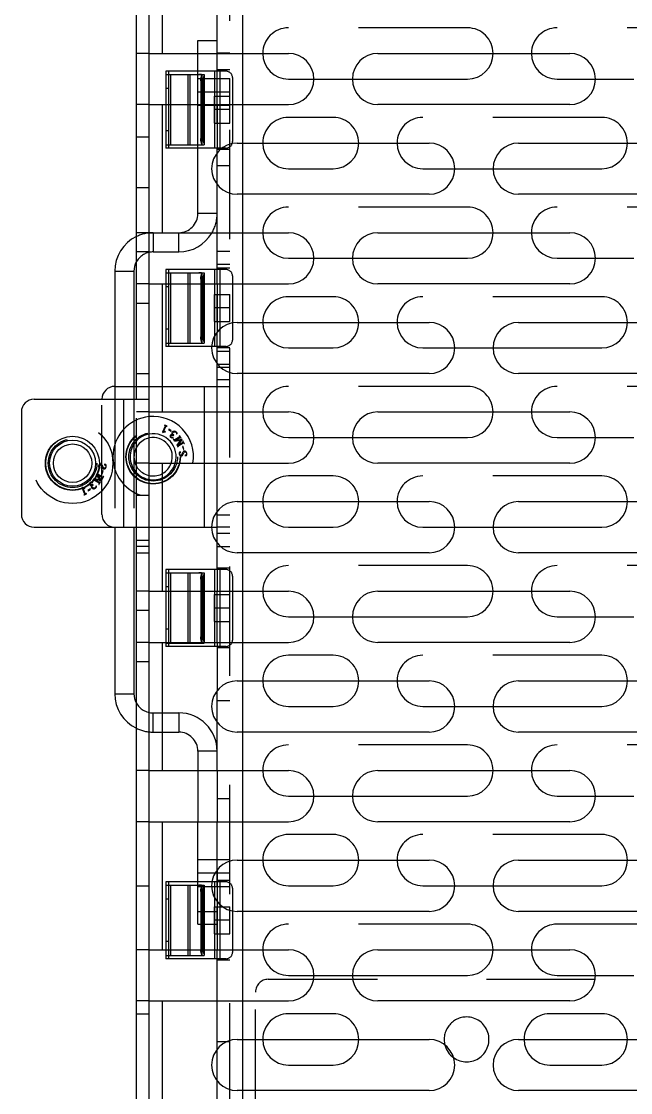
# Model space of a CAD drawing. Header units: millimetres. Extents: x 0 to 8948, y -1340 to 1100.
# Drawn here: x 5218.8 to 5266.5, y 553.5 to 637.1 of the extents above; entities that cross this region are included whole.
import ezdxf

# ---------------------------------------------------------------- set-up
doc = ezdxf.new("R2010")
doc.units = ezdxf.units.MM
doc.header["$LTSCALE"] = 85.25
doc.linetypes.add('HIDDEN', pattern=[0.2, 0.1, -0.1])
doc.layers.get('0').update_dxf_attribs({"linetype": 'CONTINUOUS'})
doc.layers.add('02___PRT_ALL_AXES', color=7, linetype='CONTINUOUS')
doc.layers.add('DEFAULT_2', color=8, linetype='HIDDEN')

msp = doc.modelspace()

# ---------------------------------------------------------------- linework, layer by layer
at = {"color": 3, "linetype": 'Continuous'}
for p, q in [((5228.834, 474.614), (5228.834, 715.614)), ((5229.834, 644.614), (5229.834, 634.614)), ((5228.834, 634.614), (5239.705, 634.614)), ((5232.634, 630.614), (5232.634, 634.614)), ((5246.705, 634.614), (5261.705, 634.614)), ((5230.134, 633.224), (5230.134, 630.614)), ((5232.634, 633.224), (5230.134, 633.224)), ((5228.834, 630.614), (5239.705, 630.614)), ((5229.834, 630.614), (5229.834, 620.614)), ((5261.705, 630.614), (5246.705, 630.614)), ((5235.705, 627.614), (5250.705, 627.614)), ((5257.705, 627.614), (5272.705, 627.614)), ((5250.705, 623.614), (5235.705, 623.614)), ((5272.705, 623.614), (5257.705, 623.614)), ((5228.834, 620.614), (5239.705, 620.614)), ((5246.705, 620.614), (5261.705, 620.614)), ((5226.134, 617.614), (5226.134, 607.614)), ((5230.134, 617.734), (5230.134, 616.614)), ((5234.134, 617.734), (5230.134, 617.734)), ((5228.834, 616.614), (5239.705, 616.614)), ((5229.834, 616.614), (5229.834, 606.614)), ((5261.705, 616.614), (5246.705, 616.614)), ((5235.705, 613.614), (5250.705, 613.614)), ((5257.705, 613.614), (5272.705, 613.614)), ((5234.134, 611.734), (5233.714, 611.734)), ((5250.705, 609.614), (5235.705, 609.614)), ((5272.705, 609.614), (5257.705, 609.614)), ((5219.834, 607.614), (5228.834, 607.614)), ((5226.834, 597.614), (5226.834, 607.614)), ((5218.834, 606.614), (5218.834, 598.614)), ((5228.834, 606.614), (5239.705, 606.614)), ((5246.705, 606.614), (5261.705, 606.614)), ((5228.834, 602.614), (5239.705, 602.614)), ((5229.834, 602.614), (5229.834, 592.614)), ((5261.705, 602.614), (5246.705, 602.614)), ((5235.705, 599.614), (5250.705, 599.614)), ((5257.705, 599.614), (5272.705, 599.614)), ((5219.834, 597.614), (5228.834, 597.614)), ((5226.134, 597.614), (5226.134, 584.614)), ((5250.705, 595.614), (5235.705, 595.614)), ((5272.705, 595.614), (5257.705, 595.614)), ((5228.834, 592.614), (5239.705, 592.614)), ((5230.134, 592.614), (5230.134, 588.614)), ((5246.705, 592.614), (5261.705, 592.614)), ((5228.834, 588.614), (5239.705, 588.614)), ((5229.834, 588.614), (5229.834, 578.614)), ((5261.705, 588.614), (5246.705, 588.614)), ((5235.705, 585.614), (5250.705, 585.614)), ((5257.705, 585.614), (5272.705, 585.614)), ((5250.705, 581.614), (5235.705, 581.614)), ((5272.705, 581.614), (5257.705, 581.614)), ((5228.834, 578.614), (5239.705, 578.614)), ((5232.634, 578.614), (5232.634, 574.614)), ((5246.705, 578.614), (5261.705, 578.614)), ((5228.834, 574.614), (5239.705, 574.614)), ((5229.834, 574.614), (5229.834, 564.614)), ((5261.705, 574.614), (5246.705, 574.614)), ((5235.705, 571.614), (5250.705, 571.614)), ((5257.705, 571.614), (5272.705, 571.614)), ((5250.705, 567.614), (5235.705, 567.614)), ((5272.705, 567.614), (5257.705, 567.614)), ((5228.834, 564.614), (5239.705, 564.614)), ((5230.134, 564.614), (5230.134, 563.914)), ((5234.134, 563.914), (5230.134, 563.914)), ((5246.705, 564.614), (5261.705, 564.614)), ((5228.834, 560.614), (5239.705, 560.614)), ((5229.834, 560.614), (5229.834, 550.614)), ((5261.705, 560.614), (5246.705, 560.614)), ((5235.705, 557.614), (5250.705, 557.614)), ((5257.705, 557.614), (5272.705, 557.614)), ((5250.705, 553.614), (5235.705, 553.614)), ((5272.705, 553.614), (5257.705, 553.614))]:
    msp.add_line(p, q, dxfattribs=at)
at = {"color": 7, "linetype": 'Continuous'}
for p, q in [((5227.834, 607.614), (5227.834, 702.614)), ((5234.134, 630.614), (5234.134, 634.614)), ((5236.134, 630.614), (5236.134, 634.614)), ((5239.705, 632.614), (5241.697, 632.614)), ((5244.714, 632.614), (5253.705, 632.614)), ((5260.705, 632.614), (5263.697, 632.614)), ((5236.134, 623.614), (5236.134, 627.614)), ((5234.134, 624.381), (5234.134, 626.847)), ((5239.705, 625.614), (5243.205, 625.614)), ((5250.205, 625.614), (5252.697, 625.614)), ((5255.714, 625.614), (5264.205, 625.614)), ((5229.134, 620.614), (5229.134, 619.114)), ((5231.134, 619.114), (5231.134, 620.614)), ((5234.134, 616.614), (5234.134, 620.614)), ((5236.134, 616.614), (5236.134, 620.614)), ((5229.134, 619.114), (5231.134, 619.114)), ((5239.705, 618.614), (5241.697, 618.614)), ((5244.714, 618.614), (5253.705, 618.614)), ((5260.705, 618.614), (5263.697, 618.614)), ((5226.134, 617.614), (5227.634, 617.614)), ((5227.634, 617.614), (5227.634, 607.614)), ((5236.134, 609.614), (5236.134, 613.614)), ((5234.134, 610.381), (5234.134, 612.847)), ((5239.705, 611.614), (5243.205, 611.614)), ((5250.205, 611.614), (5252.697, 611.614)), ((5255.714, 611.614), (5264.205, 611.614)), ((5227.834, 609.614), (5228.834, 609.614)), ((5227.634, 608.614), (5228.834, 608.614)), ((5233.134, 606.614), (5233.134, 602.614)), ((5234.134, 602.614), (5234.134, 606.614)), ((5236.134, 602.614), (5236.134, 606.614)), ((5230.071, 605.508), (5229.87, 605.026)), ((5229.87, 605.026), (5229.898, 605.014)), ((5229.954, 605.07), (5230.126, 605.485)), ((5230.081, 605.093), (5229.954, 605.07)), ((5230.025, 605.59), (5230.019, 605.576)), ((5230.019, 605.576), (5230.055, 605.554)), ((5230.086, 605.072), (5230.081, 605.093)), ((5230.169, 605.505), (5230.216, 605.495)), ((5230.216, 605.495), (5230.221, 605.508)), ((5230.353, 605.261), (5230.333, 605.228)), ((5230.333, 605.228), (5230.515, 605.114)), ((5230.536, 605.147), (5230.353, 605.261)), ((5230.515, 605.114), (5230.536, 605.147)), ((5230.746, 604.804), (5230.751, 604.823)), ((5230.981, 604.914), (5230.999, 604.92)), ((5230.699, 604.627), (5230.693, 604.645)), ((5230.715, 604.5), (5230.702, 604.492)), ((5230.754, 604.457), (5230.715, 604.5)), ((5230.791, 604.346), (5231.272, 604.421)), ((5231.177, 604.658), (5230.824, 604.445)), ((5230.855, 604.383), (5231.219, 604.602)), ((5231.392, 604.468), (5230.855, 604.383)), ((5231.272, 604.421), (5230.99, 604.015)), ((5231.052, 603.981), (5231.392, 604.468)), ((5231.454, 604.223), (5231.052, 603.981)), ((5231.056, 603.953), (5231.467, 604.2)), ((5231.193, 604.789), (5231.181, 604.781)), ((5231.181, 604.781), (5231.207, 604.707)), ((5231.278, 604.6), (5231.315, 604.559)), ((5231.315, 604.559), (5231.327, 604.566)), ((5231.456, 604.354), (5231.443, 604.346)), ((5231.443, 604.346), (5231.478, 604.27)), ((5231.531, 604.183), (5231.565, 604.144)), ((5231.565, 604.144), (5231.577, 604.152)), ((5239.705, 604.614), (5241.697, 604.614)), ((5244.714, 604.614), (5253.705, 604.614)), ((5260.705, 604.614), (5263.697, 604.614)), ((5231.09, 603.877), (5231.056, 603.953)), ((5231.078, 603.869), (5231.09, 603.877)), ((5231.299, 603.484), (5231.195, 603.477)), ((5231.299, 603.484), (5231.3, 603.473)), ((5231.469, 603.916), (5231.432, 603.905)), ((5231.432, 603.905), (5231.494, 603.698)), ((5231.532, 603.71), (5231.469, 603.916)), ((5231.494, 603.698), (5231.532, 603.71)), ((5231.6, 603.206), (5231.599, 603.218)), ((5231.6, 603.206), (5231.736, 603.21)), ((5236.134, 595.614), (5236.134, 599.614)), ((5234.134, 596.381), (5234.134, 598.847)), ((5227.634, 597.614), (5227.634, 584.614)), ((5227.834, 497.614), (5227.834, 597.614)), ((5233.714, 597.614), (5234.134, 597.614)), ((5239.705, 597.614), (5243.205, 597.614)), ((5250.205, 597.614), (5252.697, 597.614)), ((5255.714, 597.614), (5264.205, 597.614)), ((5227.834, 596.614), (5228.834, 596.614)), ((5227.834, 595.614), (5228.834, 595.614)), ((5234.134, 588.614), (5234.134, 592.614)), ((5236.134, 588.614), (5236.134, 592.614)), ((5239.705, 590.614), (5241.697, 590.614)), ((5244.714, 590.614), (5253.705, 590.614)), ((5260.705, 590.614), (5263.697, 590.614)), ((5236.134, 581.614), (5236.134, 585.614)), ((5234.134, 582.381), (5234.134, 584.847)), ((5226.134, 584.614), (5227.634, 584.614)), ((5239.705, 583.614), (5243.205, 583.614)), ((5250.205, 583.614), (5252.697, 583.614)), ((5255.714, 583.614), (5264.205, 583.614)), ((5234.134, 578.614), (5234.134, 574.614)), ((5236.134, 574.614), (5236.134, 578.614)), ((5239.705, 576.614), (5241.697, 576.614)), ((5244.714, 576.614), (5253.705, 576.614)), ((5260.705, 576.614), (5263.697, 576.614)), ((5236.134, 567.614), (5236.134, 571.614)), ((5234.134, 570.847), (5234.134, 568.381)), ((5239.705, 569.614), (5243.205, 569.614)), ((5250.205, 569.614), (5252.697, 569.614)), ((5255.714, 569.614), (5264.205, 569.614)), ((5234.134, 560.614), (5234.134, 564.614)), ((5236.134, 560.614), (5236.134, 564.614)), ((5239.705, 562.614), (5241.697, 562.614)), ((5244.714, 562.614), (5253.705, 562.614)), ((5260.705, 562.614), (5263.697, 562.614)), ((5236.134, 553.614), (5236.134, 557.614)), ((5234.134, 554.381), (5234.134, 556.847)), ((5239.705, 555.614), (5243.205, 555.614)), ((5260.134, 555.614), (5264.205, 555.614))]:
    msp.add_line(p, q, dxfattribs=at)
for radius in [1.8, 1.5]:
    msp.add_circle((5222.834, 602.614), radius, dxfattribs=at)
for centre, radius, start, end in [((5239.705, 634.614), 2, 180, 270), ((5253.705, 634.614), 2, 270, 0), ((5260.705, 634.614), 2, 180, 270), ((5239.705, 627.614), 2, 180, 270), ((5243.205, 627.614), 2, 270, 0), ((5250.205, 627.614), 2, 180, 270), ((5264.205, 627.614), 2, 270, 0), ((5231.134, 622.114), 3, 270, 329.40111), ((5239.705, 620.614), 2, 180, 270), ((5253.705, 620.614), 2, 270, 0), ((5260.705, 620.614), 2, 180, 270), ((5229.134, 617.614), 1.5, 90, 101.52398), ((5229.134, 617.614), 1.5, 151.61516, 180), ((5239.705, 613.614), 2, 180, 270), ((5243.205, 613.614), 2, 270, 0), ((5250.205, 613.614), 2, 180, 270), ((5264.205, 613.614), 2, 270, 0), ((5226.134, 607.614), 1, 90, 180), ((5239.705, 606.614), 2, 180, 270), ((5253.705, 606.614), 2, 270, 0), ((5260.705, 606.614), 2, 180, 270), ((5229.134, 603.114), 3.15, 350.85499, 95.47283), ((5229.134, 603.114), 1.8, 343.83546, 99.60032), ((5229.134, 603.114), 1.5, 340.51183, 101.56535), ((5229.516, 603.681), 1.438, 27.53662, 31.08982), ((5239.705, 599.614), 2, 180, 270), ((5243.205, 599.614), 2, 270, 0), ((5250.205, 599.614), 2, 180, 270), ((5264.205, 599.614), 2, 270, 0), ((5239.705, 592.614), 2, 180, 270), ((5253.705, 592.614), 2, 270, 0), ((5260.705, 592.614), 2, 180, 270), ((5239.705, 585.614), 2, 180, 270), ((5243.205, 585.614), 2, 270, 0), ((5250.205, 585.614), 2, 180, 270), ((5264.205, 585.614), 2, 270, 0), ((5229.134, 584.614), 1.5, 180, 208.38484), ((5239.705, 578.614), 2, 180, 270), ((5253.705, 578.614), 2, 270, 0), ((5260.705, 578.614), 2, 180, 270), ((5239.705, 571.614), 2, 180, 270), ((5243.205, 571.614), 2, 270, 0), ((5250.205, 571.614), 2, 180, 270), ((5264.205, 571.614), 2, 270, 0), ((5239.705, 564.614), 2, 180, 270), ((5253.705, 564.614), 2, 270, 0), ((5260.705, 564.614), 2, 180, 270), ((5239.705, 557.614), 2, 180, 270), ((5243.205, 557.614), 2, 270, 0), ((5260.134, 557.614), 2, 180, 270), ((5264.205, 557.614), 2, 270, 0)]:
    msp.add_arc(centre, radius, start, end, dxfattribs=at)
at = {"color": 3, "linetype": 'Continuous'}
for centre, radius, start, end in [((5239.705, 632.614), 2, 270, 90), ((5246.705, 632.614), 2, 90, 270), ((5261.705, 632.614), 2, 270, 90), ((5235.705, 625.614), 2, 90, 270), ((5250.705, 625.614), 2, 270, 90), ((5257.705, 625.614), 2, 90, 270), ((5229.134, 617.614), 3, 115.96013, 180), ((5239.705, 618.614), 2, 270, 90), ((5246.705, 618.614), 2, 90, 270), ((5261.705, 618.614), 2, 270, 90), ((5235.705, 611.614), 2, 90, 270), ((5250.705, 611.614), 2, 270, 90), ((5257.705, 611.614), 2, 90, 270), ((5219.834, 606.614), 1, 90, 180), ((5239.705, 604.614), 2, 270, 90), ((5246.705, 604.614), 2, 90, 270), ((5261.705, 604.614), 2, 270, 90), ((5235.705, 597.614), 2, 90, 270), ((5250.705, 597.614), 2, 270, 90), ((5257.705, 597.614), 2, 90, 270), ((5219.834, 598.614), 1, 180, 270), ((5239.705, 590.614), 2, 270, 90), ((5246.705, 590.614), 2, 90, 270), ((5261.705, 590.614), 2, 270, 90), ((5235.705, 583.614), 2, 90, 270), ((5250.705, 583.614), 2, 270, 90), ((5257.705, 583.614), 2, 90, 270), ((5229.134, 584.614), 3, 180, 244.03987), ((5239.705, 576.614), 2, 270, 90), ((5246.705, 576.614), 2, 90, 270), ((5261.705, 576.614), 2, 270, 90), ((5235.705, 569.614), 2, 90, 270), ((5250.705, 569.614), 2, 270, 90), ((5257.705, 569.614), 2, 90, 270), ((5239.705, 562.614), 2, 270, 90), ((5246.705, 562.614), 2, 90, 270), ((5261.705, 562.614), 2, 270, 90), ((5235.705, 555.614), 2, 90, 270), ((5250.705, 555.614), 2, 270, 90), ((5257.705, 555.614), 2, 90, 270)]:
    msp.add_arc(centre, radius, start, end, dxfattribs=at)
at = {"color": 7, "linetype": 'Continuous'}
for points in [[(5229.898, 605.014), (5229.974, 605.044), (5230.037, 605.063), (5230.086, 605.072)], [(5230.122, 605.546), (5230.086, 605.561), (5230.054, 605.576), (5230.025, 605.59)], [(5230.055, 605.554), (5230.074, 605.542), (5230.079, 605.527), (5230.071, 605.508)], [(5230.221, 605.508), (5230.192, 605.518), (5230.159, 605.531), (5230.122, 605.546)], [(5230.126, 605.485), (5230.134, 605.503), (5230.148, 605.51), (5230.169, 605.505)], [(5230.536, 604.824), (5230.51, 604.82), (5230.489, 604.808), (5230.473, 604.791)], [(5230.638, 604.826), (5230.596, 604.83), (5230.563, 604.829), (5230.536, 604.824)], [(5230.537, 604.78), (5230.56, 604.806), (5230.613, 604.814), (5230.695, 604.806)], [(5230.631, 605.036), (5230.6, 605.003), (5230.585, 604.966), (5230.586, 604.927)], [(5230.586, 604.927), (5230.586, 604.887), (5230.604, 604.853), (5230.638, 604.826)], [(5230.777, 605.105), (5230.719, 605.103), (5230.67, 605.08), (5230.631, 605.036)], [(5230.679, 604.846), (5230.657, 604.866), (5230.648, 604.891), (5230.651, 604.923)], [(5230.651, 604.923), (5230.654, 604.954), (5230.668, 604.985), (5230.693, 605.013)], [(5230.751, 604.823), (5230.72, 604.824), (5230.695, 604.831), (5230.679, 604.846)], [(5230.693, 605.013), (5230.724, 605.048), (5230.761, 605.067), (5230.803, 605.072)], [(5230.937, 605.043), (5230.889, 605.086), (5230.836, 605.107), (5230.777, 605.105)], [(5230.803, 605.072), (5230.846, 605.077), (5230.881, 605.067), (5230.908, 605.042)], [(5230.908, 605.042), (5230.925, 605.027), (5230.938, 604.998), (5230.946, 604.956)], [(5230.998, 604.968), (5230.988, 604.99), (5230.968, 605.015), (5230.937, 605.043)], [(5230.946, 604.956), (5230.949, 604.939), (5230.954, 604.927), (5230.962, 604.92)], [(5230.962, 604.92), (5230.967, 604.915), (5230.974, 604.913), (5230.981, 604.914)], [(5230.999, 604.92), (5231.008, 604.93), (5231.007, 604.946), (5230.998, 604.968)], [(5230.473, 604.791), (5230.457, 604.773), (5230.452, 604.75), (5230.456, 604.72)], [(5230.456, 604.72), (5230.46, 604.69), (5230.474, 604.663), (5230.499, 604.641)], [(5230.499, 604.641), (5230.528, 604.615), (5230.558, 604.603), (5230.59, 604.601)], [(5230.516, 604.719), (5230.514, 604.741), (5230.521, 604.762), (5230.537, 604.78)], [(5230.547, 604.661), (5230.528, 604.677), (5230.518, 604.697), (5230.516, 604.719)], [(5230.613, 604.631), (5230.587, 604.635), (5230.565, 604.644), (5230.547, 604.661)], [(5230.59, 604.601), (5230.622, 604.599), (5230.658, 604.608), (5230.699, 604.627)], [(5230.693, 604.645), (5230.666, 604.633), (5230.639, 604.627), (5230.613, 604.631)], [(5230.695, 604.806), (5230.713, 604.804), (5230.73, 604.803), (5230.746, 604.804)], [(5230.702, 604.492), (5230.717, 604.471), (5230.732, 604.448), (5230.747, 604.423)], [(5230.787, 604.434), (5230.777, 604.436), (5230.767, 604.444), (5230.754, 604.457)], [(5230.824, 604.445), (5230.809, 604.436), (5230.797, 604.432), (5230.787, 604.434)], [(5230.99, 604.015), (5230.999, 604.003), (5231.014, 603.98), (5231.035, 603.945)], [(5231.208, 604.682), (5231.204, 604.676), (5231.194, 604.668), (5231.177, 604.658)], [(5231.258, 604.676), (5231.243, 604.7), (5231.222, 604.738), (5231.193, 604.789)], [(5231.207, 604.707), (5231.212, 604.697), (5231.211, 604.688), (5231.208, 604.682)], [(5231.219, 604.602), (5231.235, 604.611), (5231.246, 604.616), (5231.252, 604.616)], [(5231.252, 604.616), (5231.26, 604.615), (5231.268, 604.61), (5231.278, 604.6)], [(5231.327, 604.566), (5231.301, 604.607), (5231.278, 604.643), (5231.258, 604.676)], [(5231.478, 604.27), (5231.486, 604.253), (5231.479, 604.238), (5231.454, 604.223)], [(5231.514, 604.252), (5231.492, 604.288), (5231.473, 604.322), (5231.456, 604.354)], [(5231.467, 604.2), (5231.48, 604.208), (5231.49, 604.211), (5231.497, 604.21)], [(5231.497, 604.21), (5231.504, 604.209), (5231.516, 604.2), (5231.531, 604.183)], [(5231.577, 604.152), (5231.551, 604.191), (5231.53, 604.225), (5231.514, 604.252)], [(5231.035, 603.945), (5231.06, 603.904), (5231.074, 603.879), (5231.078, 603.869)], [(5231.195, 603.477), (5231.173, 603.44), (5231.164, 603.394), (5231.17, 603.342)], [(5231.17, 603.342), (5231.175, 603.288), (5231.194, 603.246), (5231.225, 603.217)], [(5231.196, 603.33), (5231.188, 603.398), (5231.223, 603.446), (5231.299, 603.472)], [(5231.233, 603.251), (5231.212, 603.27), (5231.199, 603.297), (5231.196, 603.33)], [(5231.225, 603.217), (5231.257, 603.186), (5231.294, 603.174), (5231.336, 603.178)], [(5231.302, 603.225), (5231.277, 603.222), (5231.254, 603.231), (5231.233, 603.251)], [(5231.354, 603.257), (5231.34, 603.237), (5231.322, 603.227), (5231.302, 603.225)], [(5231.336, 603.178), (5231.37, 603.182), (5231.4, 603.197), (5231.424, 603.225)], [(5231.411, 603.376), (5231.388, 603.317), (5231.369, 603.277), (5231.354, 603.257)], [(5231.476, 603.508), (5231.456, 603.48), (5231.435, 603.436), (5231.411, 603.376)], [(5231.424, 603.225), (5231.448, 603.253), (5231.472, 603.299), (5231.498, 603.366)], [(5231.571, 603.557), (5231.527, 603.553), (5231.495, 603.536), (5231.476, 603.508)], [(5231.498, 603.366), (5231.517, 603.414), (5231.534, 603.447), (5231.55, 603.469)], [(5231.55, 603.469), (5231.566, 603.491), (5231.587, 603.503), (5231.614, 603.506)], [(5231.699, 603.517), (5231.665, 603.549), (5231.621, 603.563), (5231.571, 603.557)], [(5231.703, 603.285), (5231.678, 603.251), (5231.643, 603.229), (5231.599, 603.218)], [(5231.614, 603.506), (5231.643, 603.509), (5231.67, 603.5), (5231.694, 603.478)], [(5231.694, 603.478), (5231.718, 603.455), (5231.731, 603.427), (5231.735, 603.391)], [(5231.761, 603.375), (5231.754, 603.438), (5231.734, 603.485), (5231.699, 603.517)], [(5231.735, 603.391), (5231.739, 603.353), (5231.729, 603.318), (5231.703, 603.285)], [(5231.736, 603.21), (5231.759, 603.261), (5231.768, 603.316), (5231.761, 603.375)]]:
    msp.add_open_spline(points, degree=3, dxfattribs=at)
at = {"layer": '02___PRT_ALL_AXES', "color": 8, "linetype": 'HIDDEN'}
for p, q in [((5232.634, 630.564), (5232.634, 632.664)), ((5232.634, 632.664), (5235.134, 632.664)), ((5234.134, 631.274), (5234.134, 632.664)), ((5235.134, 629.174), (5235.134, 632.664)), ((5232.634, 631.614), (5235.134, 631.614)), ((5233.934, 629.174), (5233.934, 631.274)), ((5233.934, 631.274), (5235.134, 631.274)), ((5234.134, 629.174), (5234.134, 631.274)), ((5232.634, 630.564), (5235.134, 630.564)), ((5235.134, 630.224), (5233.934, 630.224)), ((5233.934, 629.174), (5235.134, 629.174)), ((5227.834, 615.114), (5227.834, 628.114)), ((5227.834, 628.114), (5228.834, 628.114)), ((5228.834, 615.114), (5228.834, 628.114)), ((5228.834, 624.114), (5227.834, 624.114)), ((5228.834, 619.114), (5227.834, 619.114)), ((5233.934, 613.684), (5233.934, 615.784)), ((5233.934, 615.784), (5235.134, 615.784)), ((5234.134, 613.684), (5234.134, 615.784)), ((5235.134, 613.684), (5235.134, 615.784)), ((5227.834, 615.114), (5228.834, 615.114)), ((5235.134, 614.734), (5233.934, 614.734)), ((5233.934, 613.684), (5235.134, 613.684)), ((5227.834, 587.114), (5227.834, 600.114)), ((5227.834, 600.114), (5228.834, 600.114)), ((5228.834, 587.114), (5228.834, 600.114)), ((5228.834, 596.114), (5227.834, 596.114)), ((5233.934, 590.254), (5233.934, 592.354)), ((5233.934, 592.354), (5235.134, 592.354)), ((5234.134, 590.254), (5234.134, 592.354)), ((5235.134, 590.254), (5235.134, 592.354)), ((5228.834, 591.114), (5227.834, 591.114)), ((5235.134, 591.304), (5233.934, 591.304)), ((5233.934, 590.254), (5235.134, 590.254)), ((5227.834, 587.114), (5228.834, 587.114)), ((5232.634, 571.664), (5235.134, 571.664)), ((5232.634, 569.564), (5232.634, 571.664)), ((5234.134, 569.564), (5234.134, 571.664)), ((5235.134, 569.564), (5235.134, 571.664)), ((5232.634, 570.614), (5235.134, 570.614)), ((5227.834, 559.614), (5227.834, 569.614)), ((5227.834, 569.614), (5228.834, 569.614)), ((5228.834, 559.614), (5228.834, 569.614)), ((5232.634, 569.564), (5235.134, 569.564)), ((5233.934, 567.964), (5235.134, 567.964)), ((5233.934, 565.864), (5233.934, 567.964)), ((5234.134, 565.864), (5234.134, 567.964)), ((5235.134, 565.864), (5235.134, 567.964)), ((5235.134, 566.914), (5233.934, 566.914)), ((5233.934, 565.864), (5235.134, 565.864)), ((5228.834, 564.614), (5227.834, 564.614)), ((5227.834, 559.614), (5228.834, 559.614))]:
    msp.add_line(p, q, dxfattribs=at)
msp.add_circle((5229.134, 603.114), 2.1, dxfattribs=at)
at = {"layer": '02___PRT_ALL_AXES', "color": 3, "linetype": 'Continuous'}
msp.add_circle((5222.834, 602.614), 2.1, dxfattribs=at)
at = {"layer": '02___PRT_ALL_AXES', "color": 8, "linetype": 'HIDDEN'}
for start, end in [(90, 194.7674), (234.42549, 90)]:
    msp.add_arc((5253.634, 557.614), 1.75, start, end, dxfattribs=at)
at = {"layer": '02___PRT_ALL_AXES', "color": 7, "linetype": 'Continuous'}
msp.add_arc((5253.634, 557.614), 1.75, 194.7674, 234.42549, dxfattribs=at)
at = {"layer": 'DEFAULT_2', "color": 8, "linetype": 'HIDDEN'}
for p, q in [((5235.134, 534.864), (5235.134, 698.614)), ((5234.134, 634.614), (5234.134, 638.381)), ((5236.134, 634.614), (5236.134, 637.614)), ((5253.705, 636.614), (5239.705, 636.614)), ((5274.705, 636.614), (5260.705, 636.614)), ((5232.634, 634.614), (5232.634, 635.614)), ((5232.634, 635.614), (5234.134, 635.614)), ((5228.834, 634.614), (5227.834, 634.614)), ((5235.134, 634.624), (5234.134, 634.624)), ((5235.134, 633.324), (5234.134, 633.324)), ((5230.134, 632.974), (5233.117, 632.974)), ((5230.323, 632.974), (5230.323, 627.474)), ((5230.334, 633.224), (5230.334, 627.224)), ((5230.492, 632.974), (5230.492, 627.474)), ((5231.845, 632.974), (5231.845, 627.474)), ((5232.013, 632.974), (5232.013, 627.474)), ((5234.834, 633.224), (5232.634, 633.224)), ((5232.856, 632.474), (5232.856, 627.974)), ((5232.856, 632.474), (5233.024, 632.474)), ((5232.934, 632.916), (5232.934, 627.533)), ((5233.024, 632.474), (5233.024, 627.974)), ((5233.134, 632.957), (5233.134, 627.491)), ((5233.934, 633.224), (5233.934, 627.224)), ((5234.334, 633.224), (5234.334, 627.224)), ((5235.334, 632.724), (5235.334, 627.724)), ((5241.697, 632.614), (5244.714, 632.614)), ((5263.697, 632.614), (5266.714, 632.614)), ((5230.334, 631.874), (5230.134, 631.874)), ((5228.834, 630.614), (5227.834, 630.614)), ((5230.134, 630.614), (5230.134, 627.224)), ((5232.634, 622.114), (5232.634, 630.614)), ((5234.134, 630.614), (5234.134, 627.224)), ((5236.134, 627.614), (5236.134, 630.614)), ((5243.205, 629.614), (5239.705, 629.614)), ((5264.205, 629.614), (5250.205, 629.614)), ((5230.334, 628.574), (5230.134, 628.574)), ((5230.134, 627.474), (5233.117, 627.474)), ((5232.856, 627.974), (5233.024, 627.974)), ((5234.834, 627.224), (5230.134, 627.224)), ((5234.134, 626.847), (5234.134, 627.224)), ((5235.134, 627.124), (5234.134, 627.124)), ((5235.134, 625.824), (5234.134, 625.824)), ((5252.697, 625.614), (5255.714, 625.614)), ((5234.134, 620.614), (5234.134, 624.381)), ((5236.134, 620.614), (5236.134, 623.614)), ((5253.705, 622.614), (5239.705, 622.614)), ((5274.705, 622.614), (5260.705, 622.614)), ((5234.134, 622.114), (5232.634, 622.114)), ((5228.834, 620.614), (5227.834, 620.614)), ((5235.134, 619.134), (5234.134, 619.134)), ((5241.697, 618.614), (5244.714, 618.614)), ((5263.697, 618.614), (5266.714, 618.614)), ((5230.134, 617.484), (5233.117, 617.484)), ((5230.323, 617.484), (5230.323, 611.984)), ((5230.334, 617.734), (5230.334, 611.734)), ((5230.492, 617.484), (5230.492, 611.984)), ((5231.845, 617.484), (5231.845, 611.984)), ((5232.013, 617.484), (5232.013, 611.984)), ((5232.934, 617.426), (5232.934, 612.043)), ((5233.134, 617.467), (5233.134, 612.001)), ((5233.934, 617.734), (5233.934, 611.734)), ((5235.134, 618.134), (5234.134, 618.134)), ((5235.134, 617.834), (5234.134, 617.834)), ((5234.834, 617.734), (5234.134, 617.734)), ((5234.334, 617.734), (5234.334, 611.734)), ((5228.834, 616.614), (5227.834, 616.614)), ((5230.134, 616.614), (5230.134, 611.734)), ((5232.856, 616.984), (5232.856, 612.484)), ((5232.856, 616.984), (5233.024, 616.984)), ((5233.024, 616.984), (5233.024, 612.484)), ((5234.134, 616.614), (5234.134, 612.847)), ((5235.334, 617.234), (5235.334, 612.234)), ((5236.134, 613.614), (5236.134, 616.614)), ((5230.334, 616.384), (5230.134, 616.384)), ((5243.205, 615.614), (5239.705, 615.614)), ((5264.205, 615.614), (5250.205, 615.614)), ((5230.334, 613.084), (5230.134, 613.084)), ((5232.856, 612.484), (5233.024, 612.484)), ((5230.134, 611.984), (5233.117, 611.984)), ((5233.714, 611.734), (5230.134, 611.734)), ((5234.834, 611.734), (5234.134, 611.734)), ((5235.134, 611.634), (5234.134, 611.634)), ((5252.697, 611.614), (5255.714, 611.614)), ((5235.134, 611.334), (5234.134, 611.334)), ((5234.134, 606.614), (5234.134, 610.381)), ((5235.134, 610.334), (5234.134, 610.334)), ((5234.134, 610.114), (5235.134, 610.114)), ((5235.134, 609.114), (5234.134, 609.114)), ((5236.134, 606.614), (5236.134, 609.614)), ((5226.134, 608.614), (5227.634, 608.614)), ((5228.834, 608.614), (5235.134, 608.614)), ((5233.134, 608.614), (5233.134, 606.614)), ((5253.705, 608.614), (5239.705, 608.614)), ((5274.705, 608.614), (5260.705, 608.614)), ((5225.134, 598.614), (5225.134, 607.614)), ((5226.134, 607.614), (5226.134, 597.614)), ((5227.634, 607.614), (5227.634, 597.614)), ((5227.834, 597.614), (5227.834, 607.614)), ((5228.834, 606.614), (5227.834, 606.614)), ((5241.697, 604.614), (5244.714, 604.614)), ((5263.697, 604.614), (5266.714, 604.614)), ((5225.3, 602.523), (5225.299, 602.51)), ((5225.436, 602.518), (5225.3, 602.523)), ((5228.834, 602.614), (5227.834, 602.614)), ((5233.134, 602.614), (5233.134, 597.614)), ((5234.134, 598.847), (5234.134, 602.614)), ((5236.134, 599.614), (5236.134, 602.614)), ((5224.69, 601.713), (5224.972, 601.307)), ((5225.092, 601.26), (5224.752, 601.748)), ((5224.752, 601.748), (5225.154, 601.505)), ((5224.756, 601.776), (5224.79, 601.852)), ((5225.167, 601.528), (5224.756, 601.776)), ((5224.79, 601.852), (5224.778, 601.859)), ((5224.895, 602.251), (5224.999, 602.244)), ((5224.999, 602.244), (5225, 602.256)), ((5225.194, 602.03), (5225.132, 601.824)), ((5225.132, 601.824), (5225.169, 601.812)), ((5225.169, 601.812), (5225.232, 602.018)), ((5225.232, 602.018), (5225.194, 602.03)), ((5225.265, 601.584), (5225.231, 601.546)), ((5225.277, 601.576), (5225.265, 601.584)), ((5243.205, 601.614), (5239.705, 601.614)), ((5264.205, 601.614), (5250.205, 601.614)), ((5223.598, 600.714), (5223.57, 600.703)), ((5223.57, 600.703), (5223.771, 600.221)), ((5223.826, 600.244), (5223.654, 600.658)), ((5223.654, 600.658), (5223.781, 600.635)), ((5223.781, 600.635), (5223.786, 600.656)), ((5224.393, 601.083), (5224.399, 601.101)), ((5224.402, 601.236), (5224.415, 601.229)), ((5224.415, 601.229), (5224.454, 601.271)), ((5224.451, 600.905), (5224.446, 600.925)), ((5224.972, 601.307), (5224.491, 601.383)), ((5224.524, 601.283), (5224.877, 601.07)), ((5224.919, 601.127), (5224.555, 601.346)), ((5224.555, 601.346), (5225.092, 601.26)), ((5224.699, 600.808), (5224.681, 600.815)), ((5224.907, 601.021), (5224.881, 600.947)), ((5224.881, 600.947), (5224.893, 600.939)), ((5225.015, 601.17), (5224.978, 601.129)), ((5225.027, 601.162), (5225.015, 601.17)), ((5225.178, 601.459), (5225.143, 601.382)), ((5225.143, 601.382), (5225.156, 601.375)), ((5223.755, 600.175), (5223.719, 600.152)), ((5223.719, 600.152), (5223.725, 600.139)), ((5223.916, 600.234), (5223.869, 600.223)), ((5223.921, 600.22), (5223.916, 600.234)), ((5224.215, 600.614), (5224.033, 600.5)), ((5224.033, 600.5), (5224.053, 600.467)), ((5224.053, 600.467), (5224.236, 600.581)), ((5224.236, 600.581), (5224.215, 600.614)), ((5235.134, 598.554), (5234.134, 598.554)), ((5228.834, 597.614), (5233.714, 597.614)), ((5235.134, 597.614), (5234.134, 597.614)), ((5252.697, 597.614), (5255.714, 597.614)), ((5235.134, 597.114), (5234.134, 597.114)), ((5234.134, 594.304), (5234.134, 596.381)), ((5234.134, 596.114), (5235.134, 596.114)), ((5236.134, 592.614), (5236.134, 595.614)), ((5230.134, 594.304), (5230.134, 592.614)), ((5234.834, 594.304), (5230.134, 594.304)), ((5230.134, 594.054), (5233.117, 594.054)), ((5230.323, 594.054), (5230.323, 588.554)), ((5230.334, 594.304), (5230.334, 588.304)), ((5230.492, 594.054), (5230.492, 588.554)), ((5231.845, 594.054), (5231.845, 588.554)), ((5232.013, 594.054), (5232.013, 588.554)), ((5232.934, 593.996), (5232.934, 588.613)), ((5233.134, 594.037), (5233.134, 588.571)), ((5233.934, 594.304), (5233.934, 588.304)), ((5235.134, 594.404), (5234.134, 594.404)), ((5234.134, 594.304), (5234.134, 592.614)), ((5234.334, 594.304), (5234.334, 588.304)), ((5253.705, 594.614), (5239.705, 594.614)), ((5274.705, 594.614), (5260.705, 594.614)), ((5232.856, 593.554), (5232.856, 589.054)), ((5232.856, 593.554), (5233.024, 593.554)), ((5233.024, 593.554), (5233.024, 589.054)), ((5235.334, 593.804), (5235.334, 588.804)), ((5228.834, 592.614), (5227.834, 592.614)), ((5230.334, 592.954), (5230.134, 592.954)), ((5241.697, 590.614), (5244.714, 590.614)), ((5263.697, 590.614), (5266.714, 590.614)), ((5230.334, 589.654), (5230.134, 589.654)), ((5232.856, 589.054), (5233.024, 589.054)), ((5228.834, 588.614), (5227.834, 588.614)), ((5230.134, 588.614), (5230.134, 588.304)), ((5230.134, 588.554), (5233.117, 588.554)), ((5234.834, 588.304), (5230.134, 588.304)), ((5234.134, 588.614), (5234.134, 588.304)), ((5234.134, 588.304), (5234.134, 584.847)), ((5235.134, 588.204), (5234.134, 588.204)), ((5236.134, 585.614), (5236.134, 588.614)), ((5243.205, 587.614), (5239.705, 587.614)), ((5264.205, 587.614), (5250.205, 587.614)), ((5235.134, 584.054), (5234.134, 584.054)), ((5229.134, 581.614), (5229.134, 583.114)), ((5229.134, 583.114), (5231.134, 583.114)), ((5231.134, 583.114), (5231.134, 581.614)), ((5252.697, 583.614), (5255.714, 583.614)), ((5234.134, 578.614), (5234.134, 582.381)), ((5229.134, 581.614), (5231.134, 581.614)), ((5236.134, 578.614), (5236.134, 581.614)), ((5253.705, 580.614), (5239.705, 580.614)), ((5274.705, 580.614), (5260.705, 580.614)), ((5232.634, 580.114), (5232.634, 578.614)), ((5234.134, 580.114), (5232.634, 580.114)), ((5228.834, 578.614), (5227.834, 578.614)), ((5235.134, 576.414), (5234.134, 576.414)), ((5241.697, 576.614), (5244.714, 576.614)), ((5263.697, 576.614), (5266.714, 576.614)), ((5228.834, 574.614), (5227.834, 574.614)), ((5232.634, 566.614), (5232.634, 574.614)), ((5234.134, 570.847), (5234.134, 574.614)), ((5236.134, 571.614), (5236.134, 574.614)), ((5243.205, 573.614), (5239.705, 573.614)), ((5264.205, 573.614), (5250.205, 573.614)), ((5230.134, 569.914), (5230.134, 564.614)), ((5234.834, 569.914), (5230.134, 569.914)), ((5230.334, 569.914), (5230.334, 563.914)), ((5233.934, 569.914), (5233.934, 563.914)), ((5235.134, 570.014), (5234.134, 570.014)), ((5234.334, 569.914), (5234.334, 563.914)), ((5230.134, 569.664), (5233.117, 569.664)), ((5230.323, 569.664), (5230.323, 564.164)), ((5230.492, 569.664), (5230.492, 564.164)), ((5231.845, 569.664), (5231.845, 564.164)), ((5232.013, 569.664), (5232.013, 564.164)), ((5232.856, 569.164), (5233.024, 569.164)), ((5232.856, 569.164), (5232.856, 564.664)), ((5232.934, 569.606), (5232.934, 564.223)), ((5233.024, 569.164), (5233.024, 564.664)), ((5233.134, 569.647), (5233.134, 564.181)), ((5235.334, 569.414), (5235.334, 564.414)), ((5252.697, 569.614), (5255.714, 569.614)), ((5230.334, 568.564), (5230.134, 568.564)), ((5234.134, 568.381), (5234.134, 564.614)), ((5232.634, 567.614), (5234.134, 567.614)), ((5236.134, 564.614), (5236.134, 567.614)), ((5232.634, 566.614), (5234.134, 566.614)), ((5253.705, 566.614), (5239.705, 566.614)), ((5268.134, 566.614), (5260.705, 566.614)), ((5230.334, 565.264), (5230.134, 565.264)), ((5232.856, 564.664), (5233.024, 564.664)), ((5228.834, 564.614), (5227.834, 564.614)), ((5230.134, 564.164), (5233.117, 564.164)), ((5234.834, 563.914), (5234.134, 563.914)), ((5235.134, 563.814), (5234.134, 563.814)), ((5238.134, 562.309), (5271.134, 562.309)), ((5241.697, 562.614), (5244.714, 562.614)), ((5263.697, 562.614), (5266.714, 562.614)), ((5237.134, 551.43), (5237.134, 561.309)), ((5228.834, 560.614), (5227.834, 560.614)), ((5234.134, 556.847), (5234.134, 560.614)), ((5236.134, 557.614), (5236.134, 560.614)), ((5243.205, 559.614), (5239.705, 559.614)), ((5264.205, 559.614), (5260.134, 559.614)), ((5235.134, 557.414), (5234.134, 557.414)), ((5234.134, 550.614), (5234.134, 554.381)), ((5236.134, 550.614), (5236.134, 553.614))]:
    msp.add_line(p, q, dxfattribs=at)
for centre, radius in [((5222.834, 602.614), 3.15), ((5229.134, 603.114), 2.125), ((5229.134, 603.114), 1.9), ((5222.834, 602.614), 2.125), ((5222.834, 602.614), 1.9)]:
    msp.add_circle(centre, radius, dxfattribs=at)
for centre, radius, start, end in [((5239.705, 634.614), 2, 90, 180), ((5253.705, 634.614), 2, 0, 90), ((5260.705, 634.614), 2, 90, 180), ((5234.834, 632.724), 0.5, 0, 90), ((5239.705, 627.614), 2, 90, 180), ((5243.205, 627.614), 2, 0, 90), ((5250.205, 627.614), 2, 90, 180), ((5264.205, 627.614), 2, 0, 90), ((5234.834, 627.724), 0.5, 270, 0), ((5239.705, 620.614), 2, 90, 180), ((5253.705, 620.614), 2, 0, 90), ((5260.705, 620.614), 2, 90, 180), ((5231.134, 622.114), 1.5, 270, 0), ((5231.134, 622.114), 3, 329.40111, 0), ((5229.134, 617.614), 3, 90, 115.96013), ((5229.134, 617.614), 1.5, 101.52398, 151.61516), ((5234.834, 617.234), 0.5, 0, 90), ((5239.705, 613.614), 2, 90, 180), ((5243.205, 613.614), 2, 0, 90), ((5250.205, 613.614), 2, 90, 180), ((5264.205, 613.614), 2, 0, 90), ((5234.834, 612.234), 0.5, 270, 0), ((5239.705, 606.614), 2, 90, 180), ((5253.705, 606.614), 2, 0, 90), ((5260.705, 606.614), 2, 90, 180), ((5229.134, 603.114), 3.15, 95.47283, 350.85499), ((5229.134, 603.114), 1.8, 99.60032, 343.83546), ((5229.134, 603.114), 1.5, 101.56535, 340.51183), ((5239.705, 599.614), 2, 90, 180), ((5243.205, 599.614), 2, 0, 90), ((5250.205, 599.614), 2, 90, 180), ((5264.205, 599.614), 2, 0, 90), ((5223.216, 602.047), 1.438, 328.91018, 332.46337), ((5226.134, 598.614), 1, 180, 270), ((5234.834, 593.804), 0.5, 0, 90), ((5239.705, 592.614), 2, 90, 180), ((5253.705, 592.614), 2, 0, 90), ((5260.705, 592.614), 2, 90, 180), ((5232.83, 588.611), 0.105, 0.3534, 1.8284), ((5234.834, 588.804), 0.5, 270, 0), ((5239.705, 585.614), 2, 90, 180), ((5243.205, 585.614), 2, 0, 90), ((5250.205, 585.614), 2, 90, 180), ((5264.205, 585.614), 2, 0, 90), ((5229.134, 584.614), 1.5, 208.38484, 270), ((5231.134, 580.114), 3, 0, 90), ((5229.134, 584.614), 3, 244.03987, 270), ((5231.134, 580.114), 1.5, 0, 90), ((5239.705, 578.614), 2, 90, 180), ((5253.705, 578.614), 2, 0, 90), ((5260.705, 578.614), 2, 90, 180), ((5239.705, 571.614), 2, 90, 180), ((5243.205, 571.614), 2, 0, 90), ((5250.205, 571.614), 2, 90, 180), ((5264.205, 571.614), 2, 0, 90), ((5234.834, 569.414), 0.5, 0, 90), ((5239.705, 564.614), 2, 90, 180), ((5253.705, 564.614), 2, 0, 90), ((5260.705, 564.614), 2, 90, 180), ((5233.789, 564.664), 0.933, 180.01209, 183.10015), ((5233.956, 564.664), 0.931, 180.00727, 183.09706), ((5234.834, 564.414), 0.5, 270, 0), ((5238.134, 561.309), 1, 90, 180), ((5239.705, 557.614), 2, 90, 180), ((5243.205, 557.614), 2, 0, 90), ((5260.134, 557.614), 2, 90, 180), ((5264.205, 557.614), 2, 0, 90)]:
    msp.add_arc(centre, radius, start, end, dxfattribs=at)
for points, knots in [([(5232.934, 632.917), (5232.935, 632.925), (5232.933, 632.939), (5232.921, 632.957), (5232.9, 632.966), (5232.86, 632.973), (5232.793, 632.974), (5232.736, 632.974), (5232.704, 632.974)], [0, 0, 0, 0, 0.085825, 0.158361, 0.239652, 0.343146, 0.626359, 1, 1, 1, 1]), ([(5232.856, 632.474), (5232.856, 632.52), (5232.863, 632.609), (5232.888, 632.732), (5232.915, 632.822), (5232.931, 632.881), (5232.934, 632.906), (5232.934, 632.917)], [0, 0, 0, 0, 0.304966, 0.591282, 0.833148, 0.927348, 1, 1, 1, 1]), ([(5233.134, 632.959), (5233.134, 632.951), (5233.129, 632.93), (5233.115, 632.894), (5233.096, 632.845), (5233.075, 632.786), (5233.055, 632.716), (5233.032, 632.612), (5233.024, 632.53), (5233.024, 632.474)], [0, 0, 0, 0, 0.048777, 0.126631, 0.232204, 0.360894, 0.50706, 0.665315, 1, 1, 1, 1]), ([(5233.117, 632.974), (5233.121, 632.974), (5233.132, 632.973), (5233.134, 632.963), (5233.134, 632.959)], [0, 0, 0, 0, 0.522737, 1, 1, 1, 1]), ([(5232.704, 627.474), (5232.736, 627.474), (5232.793, 627.474), (5232.86, 627.475), (5232.9, 627.482), (5232.921, 627.492), (5232.933, 627.51), (5232.935, 627.524), (5232.934, 627.531)], [0, 0, 0, 0, 0.373642, 0.656853, 0.760346, 0.841637, 0.914173, 1, 1, 1, 1]), ([(5232.934, 627.531), (5232.934, 627.542), (5232.931, 627.567), (5232.915, 627.627), (5232.888, 627.716), (5232.863, 627.839), (5232.856, 627.928), (5232.856, 627.974)], [0, 0, 0, 0, 0.072654, 0.166856, 0.40872, 0.695035, 1, 1, 1, 1]), ([(5233.024, 627.974), (5233.024, 627.918), (5233.032, 627.836), (5233.055, 627.732), (5233.075, 627.663), (5233.096, 627.603), (5233.115, 627.555), (5233.129, 627.518), (5233.134, 627.498), (5233.134, 627.49)], [0, 0, 0, 0, 0.334684, 0.492938, 0.639104, 0.767793, 0.873367, 0.951222, 1, 1, 1, 1]), ([(5233.134, 627.49), (5233.134, 627.485), (5233.132, 627.475), (5233.121, 627.474), (5233.117, 627.474)], [0, 0, 0, 0, 0.477267, 1, 1, 1, 1]), ([(5232.934, 617.427), (5232.935, 617.435), (5232.933, 617.449), (5232.921, 617.467), (5232.9, 617.476), (5232.86, 617.483), (5232.793, 617.484), (5232.736, 617.484), (5232.704, 617.484)], [0, 0, 0, 0, 0.085825, 0.158361, 0.239652, 0.343146, 0.626359, 1, 1, 1, 1]), ([(5232.856, 616.984), (5232.856, 617.03), (5232.863, 617.119), (5232.888, 617.242), (5232.915, 617.332), (5232.931, 617.391), (5232.934, 617.416), (5232.934, 617.427)], [0, 0, 0, 0, 0.304966, 0.591282, 0.833148, 0.927348, 1, 1, 1, 1]), ([(5233.134, 617.469), (5233.134, 617.461), (5233.129, 617.44), (5233.115, 617.404), (5233.096, 617.355), (5233.075, 617.296), (5233.055, 617.226), (5233.032, 617.122), (5233.024, 617.04), (5233.024, 616.984)], [0, 0, 0, 0, 0.048777, 0.126631, 0.232204, 0.360894, 0.50706, 0.665315, 1, 1, 1, 1]), ([(5233.117, 617.484), (5233.121, 617.484), (5233.132, 617.483), (5233.134, 617.473), (5233.134, 617.469)], [0, 0, 0, 0, 0.522737, 1, 1, 1, 1]), ([(5232.934, 612.041), (5232.934, 612.052), (5232.931, 612.077), (5232.915, 612.137), (5232.888, 612.226), (5232.863, 612.349), (5232.856, 612.438), (5232.856, 612.484)], [0, 0, 0, 0, 0.072654, 0.166856, 0.40872, 0.695035, 1, 1, 1, 1]), ([(5233.024, 612.484), (5233.024, 612.428), (5233.032, 612.346), (5233.055, 612.242), (5233.075, 612.173), (5233.096, 612.113), (5233.115, 612.065), (5233.129, 612.028), (5233.134, 612.008), (5233.134, 612)], [0, 0, 0, 0, 0.334684, 0.492938, 0.639104, 0.767793, 0.873367, 0.951222, 1, 1, 1, 1]), ([(5232.704, 611.984), (5232.736, 611.984), (5232.793, 611.984), (5232.86, 611.985), (5232.9, 611.992), (5232.921, 612.002), (5232.933, 612.02), (5232.935, 612.034), (5232.934, 612.041)], [0, 0, 0, 0, 0.373642, 0.656853, 0.760346, 0.841637, 0.914173, 1, 1, 1, 1]), ([(5233.134, 612), (5233.134, 611.995), (5233.132, 611.985), (5233.121, 611.984), (5233.117, 611.984)], [0, 0, 0, 0, 0.477267, 1, 1, 1, 1]), ([(5232.934, 593.997), (5232.935, 594.005), (5232.933, 594.019), (5232.921, 594.037), (5232.9, 594.046), (5232.86, 594.053), (5232.793, 594.054), (5232.736, 594.054), (5232.704, 594.054)], [0, 0, 0, 0, 0.085825, 0.158361, 0.239652, 0.343146, 0.626359, 1, 1, 1, 1]), ([(5232.856, 593.554), (5232.856, 593.6), (5232.863, 593.689), (5232.888, 593.812), (5232.915, 593.902), (5232.931, 593.961), (5232.934, 593.986), (5232.934, 593.997)], [0, 0, 0, 0, 0.304966, 0.591282, 0.833148, 0.927348, 1, 1, 1, 1]), ([(5233.134, 594.039), (5233.134, 594.031), (5233.129, 594.01), (5233.115, 593.974), (5233.096, 593.925), (5233.075, 593.866), (5233.055, 593.796), (5233.032, 593.692), (5233.024, 593.61), (5233.024, 593.554)], [0, 0, 0, 0, 0.048777, 0.126631, 0.232204, 0.360894, 0.50706, 0.665315, 1, 1, 1, 1]), ([(5233.117, 594.054), (5233.121, 594.054), (5233.132, 594.053), (5233.134, 594.043), (5233.134, 594.039)], [0, 0, 0, 0, 0.522737, 1, 1, 1, 1]), ([(5232.934, 588.614), (5232.934, 588.625), (5232.93, 588.65), (5232.914, 588.71), (5232.888, 588.799), (5232.862, 588.921), (5232.856, 589.009), (5232.856, 589.054)], [0, 0, 0, 0, 0.074121, 0.169347, 0.411578, 0.696757, 1, 1, 1, 1]), ([(5233.024, 589.054), (5233.024, 588.967), (5233.043, 588.842), (5233.09, 588.699), (5233.114, 588.639), (5233.123, 588.613)], [0, 0, 0, 0, 0.576346, 0.819303, 1, 1, 1, 1]), ([(5232.704, 588.554), (5232.736, 588.554), (5232.793, 588.554), (5232.86, 588.555), (5232.9, 588.562), (5232.921, 588.572), (5232.933, 588.59), (5232.935, 588.604), (5232.934, 588.611)], [0, 0, 0, 0, 0.373642, 0.656853, 0.760346, 0.841637, 0.914173, 1, 1, 1, 1]), ([(5233.134, 588.57), (5233.134, 588.565), (5233.132, 588.555), (5233.121, 588.554), (5233.117, 588.554)], [0, 0, 0, 0, 0.477267, 1, 1, 1, 1]), ([(5233.123, 588.613), (5233.126, 588.605), (5233.131, 588.591), (5233.134, 588.576), (5233.134, 588.57)], [0, 0, 0, 0, 0.599499, 1, 1, 1, 1]), ([(5232.934, 569.607), (5232.935, 569.615), (5232.933, 569.629), (5232.921, 569.647), (5232.9, 569.656), (5232.86, 569.663), (5232.793, 569.664), (5232.736, 569.664), (5232.704, 569.664)], [0, 0, 0, 0, 0.085825, 0.158361, 0.239652, 0.343146, 0.626359, 1, 1, 1, 1]), ([(5232.856, 569.164), (5232.856, 569.21), (5232.863, 569.299), (5232.888, 569.422), (5232.915, 569.512), (5232.931, 569.571), (5232.934, 569.596), (5232.934, 569.607)], [0, 0, 0, 0, 0.304966, 0.591282, 0.833148, 0.927348, 1, 1, 1, 1]), ([(5233.134, 569.649), (5233.134, 569.641), (5233.129, 569.62), (5233.115, 569.584), (5233.096, 569.535), (5233.075, 569.476), (5233.055, 569.406), (5233.032, 569.302), (5233.024, 569.22), (5233.024, 569.164)], [0, 0, 0, 0, 0.048777, 0.126631, 0.232204, 0.360894, 0.50706, 0.665315, 1, 1, 1, 1]), ([(5233.117, 569.664), (5233.121, 569.664), (5233.132, 569.663), (5233.134, 569.653), (5233.134, 569.649)], [0, 0, 0, 0, 0.522737, 1, 1, 1, 1]), ([(5232.704, 564.164), (5232.736, 564.164), (5232.793, 564.164), (5232.86, 564.165), (5232.9, 564.172), (5232.921, 564.182), (5232.933, 564.2), (5232.935, 564.214), (5232.934, 564.221)], [0, 0, 0, 0, 0.373642, 0.656853, 0.760346, 0.841637, 0.914173, 1, 1, 1, 1]), ([(5232.934, 564.221), (5232.934, 564.231), (5232.931, 564.253), (5232.918, 564.306), (5232.894, 564.385), (5232.869, 564.494), (5232.859, 564.573), (5232.857, 564.614)], [0, 0, 0, 0, 0.07335, 0.166852, 0.405868, 0.691446, 1, 1, 1, 1]), ([(5233.026, 564.614), (5233.028, 564.563), (5233.039, 564.489), (5233.062, 564.395), (5233.082, 564.334), (5233.101, 564.281), (5233.118, 564.238), (5233.13, 564.206), (5233.134, 564.187), (5233.134, 564.18)], [0, 0, 0, 0, 0.339915, 0.498385, 0.643513, 0.770377, 0.874077, 0.950865, 1, 1, 1, 1]), ([(5233.134, 564.18), (5233.134, 564.175), (5233.132, 564.165), (5233.121, 564.164), (5233.117, 564.164)], [0, 0, 0, 0, 0.477267, 1, 1, 1, 1])]:
    msp.add_open_spline(points, degree=3, knots=knots, dxfattribs=at)
for points in [[(5224.87, 602.387), (5224.864, 602.334), (5224.873, 602.289), (5224.895, 602.251)], [(5224.925, 602.512), (5224.894, 602.482), (5224.875, 602.44), (5224.87, 602.387)], [(5225, 602.256), (5224.923, 602.282), (5224.888, 602.33), (5224.896, 602.399)], [(5224.896, 602.399), (5224.899, 602.431), (5224.912, 602.458), (5224.933, 602.478)], [(5225.036, 602.55), (5224.994, 602.554), (5224.957, 602.542), (5224.925, 602.512)], [(5224.933, 602.478), (5224.954, 602.498), (5224.977, 602.506), (5225.002, 602.503)], [(5225.002, 602.503), (5225.022, 602.501), (5225.04, 602.491), (5225.054, 602.471)], [(5225.124, 602.504), (5225.1, 602.531), (5225.07, 602.546), (5225.036, 602.55)], [(5225.054, 602.471), (5225.069, 602.451), (5225.088, 602.412), (5225.111, 602.353)], [(5225.111, 602.353), (5225.135, 602.292), (5225.156, 602.248), (5225.176, 602.221)], [(5225.198, 602.363), (5225.172, 602.429), (5225.148, 602.476), (5225.124, 602.504)], [(5225.25, 602.259), (5225.234, 602.281), (5225.217, 602.315), (5225.198, 602.363)], [(5225.299, 602.51), (5225.343, 602.5), (5225.378, 602.478), (5225.403, 602.444)], [(5225.435, 602.337), (5225.431, 602.302), (5225.418, 602.273), (5225.394, 602.251)], [(5225.399, 602.211), (5225.434, 602.243), (5225.454, 602.29), (5225.461, 602.353)], [(5225.403, 602.444), (5225.429, 602.41), (5225.439, 602.375), (5225.435, 602.337)], [(5225.461, 602.353), (5225.468, 602.412), (5225.459, 602.467), (5225.436, 602.518)], [(5224.735, 601.783), (5224.714, 601.749), (5224.699, 601.725), (5224.69, 601.713)], [(5224.778, 601.859), (5224.774, 601.85), (5224.76, 601.824), (5224.735, 601.783)], [(5225.154, 601.505), (5225.179, 601.49), (5225.186, 601.475), (5225.178, 601.459)], [(5225.156, 601.375), (5225.173, 601.407), (5225.192, 601.441), (5225.214, 601.477)], [(5225.197, 601.518), (5225.19, 601.517), (5225.18, 601.52), (5225.167, 601.528)], [(5225.176, 602.221), (5225.195, 602.193), (5225.227, 602.176), (5225.271, 602.171)], [(5225.231, 601.546), (5225.216, 601.529), (5225.204, 601.519), (5225.197, 601.518)], [(5225.214, 601.477), (5225.23, 601.503), (5225.251, 601.537), (5225.277, 601.576)], [(5225.314, 602.222), (5225.287, 602.225), (5225.266, 602.237), (5225.25, 602.259)], [(5225.271, 602.171), (5225.321, 602.166), (5225.365, 602.179), (5225.399, 602.211)], [(5225.394, 602.251), (5225.37, 602.229), (5225.343, 602.219), (5225.314, 602.222)], [(5223.786, 600.656), (5223.737, 600.665), (5223.674, 600.685), (5223.598, 600.714)], [(5224.156, 601.009), (5224.152, 600.979), (5224.157, 600.955), (5224.173, 600.938)], [(5224.199, 601.088), (5224.174, 601.065), (5224.16, 601.039), (5224.156, 601.009)], [(5224.173, 600.938), (5224.189, 600.92), (5224.21, 600.909), (5224.236, 600.904)], [(5224.29, 601.128), (5224.258, 601.126), (5224.228, 601.113), (5224.199, 601.088)], [(5224.237, 600.948), (5224.221, 600.966), (5224.214, 600.987), (5224.216, 601.009)], [(5224.216, 601.009), (5224.218, 601.031), (5224.228, 601.051), (5224.247, 601.068)], [(5224.236, 600.904), (5224.263, 600.899), (5224.296, 600.898), (5224.338, 600.902)], [(5224.395, 600.922), (5224.313, 600.914), (5224.26, 600.922), (5224.237, 600.948)], [(5224.247, 601.068), (5224.265, 601.084), (5224.287, 601.093), (5224.313, 601.097)], [(5224.286, 600.802), (5224.285, 600.763), (5224.3, 600.726), (5224.331, 600.692)], [(5224.338, 600.902), (5224.304, 600.875), (5224.286, 600.842), (5224.286, 600.802)], [(5224.399, 601.101), (5224.358, 601.121), (5224.322, 601.13), (5224.29, 601.128)], [(5224.313, 601.097), (5224.339, 601.101), (5224.366, 601.096), (5224.393, 601.083)], [(5224.331, 600.692), (5224.37, 600.648), (5224.419, 600.625), (5224.477, 600.623)], [(5224.351, 600.806), (5224.348, 600.837), (5224.357, 600.863), (5224.379, 600.882)], [(5224.393, 600.715), (5224.368, 600.744), (5224.354, 600.774), (5224.351, 600.806)], [(5224.379, 600.882), (5224.395, 600.897), (5224.42, 600.904), (5224.451, 600.905)], [(5224.503, 600.656), (5224.461, 600.661), (5224.424, 600.681), (5224.393, 600.715)], [(5224.446, 600.925), (5224.43, 600.925), (5224.413, 600.924), (5224.395, 600.922)], [(5224.447, 601.305), (5224.432, 601.28), (5224.417, 601.257), (5224.402, 601.236)], [(5224.454, 601.271), (5224.467, 601.285), (5224.477, 601.292), (5224.487, 601.294)], [(5224.477, 600.623), (5224.536, 600.621), (5224.589, 600.642), (5224.637, 600.685)], [(5224.487, 601.294), (5224.497, 601.296), (5224.509, 601.292), (5224.524, 601.283)], [(5224.608, 600.686), (5224.581, 600.662), (5224.546, 600.651), (5224.503, 600.656)], [(5224.646, 600.772), (5224.638, 600.731), (5224.625, 600.702), (5224.608, 600.686)], [(5224.637, 600.685), (5224.668, 600.713), (5224.688, 600.738), (5224.698, 600.76)], [(5224.662, 600.808), (5224.654, 600.801), (5224.649, 600.789), (5224.646, 600.772)], [(5224.681, 600.815), (5224.674, 600.815), (5224.667, 600.813), (5224.662, 600.808)], [(5224.698, 600.76), (5224.707, 600.782), (5224.708, 600.798), (5224.699, 600.808)], [(5224.877, 601.07), (5224.894, 601.06), (5224.904, 601.053), (5224.908, 601.046)], [(5224.893, 600.939), (5224.922, 600.99), (5224.943, 601.028), (5224.958, 601.052)], [(5224.908, 601.046), (5224.911, 601.04), (5224.912, 601.031), (5224.907, 601.021)], [(5224.952, 601.113), (5224.946, 601.113), (5224.935, 601.117), (5224.919, 601.127)], [(5224.978, 601.129), (5224.968, 601.118), (5224.96, 601.113), (5224.952, 601.113)], [(5224.958, 601.052), (5224.978, 601.085), (5225.001, 601.121), (5225.027, 601.162)], [(5223.725, 600.139), (5223.754, 600.153), (5223.786, 600.167), (5223.822, 600.182)], [(5223.771, 600.221), (5223.779, 600.201), (5223.774, 600.187), (5223.755, 600.175)], [(5223.822, 600.182), (5223.859, 600.197), (5223.892, 600.21), (5223.921, 600.22)], [(5223.869, 600.223), (5223.848, 600.218), (5223.834, 600.225), (5223.826, 600.244)]]:
    msp.add_open_spline(points, degree=3, dxfattribs=at)

doc.saveas('drawing.dxf')
